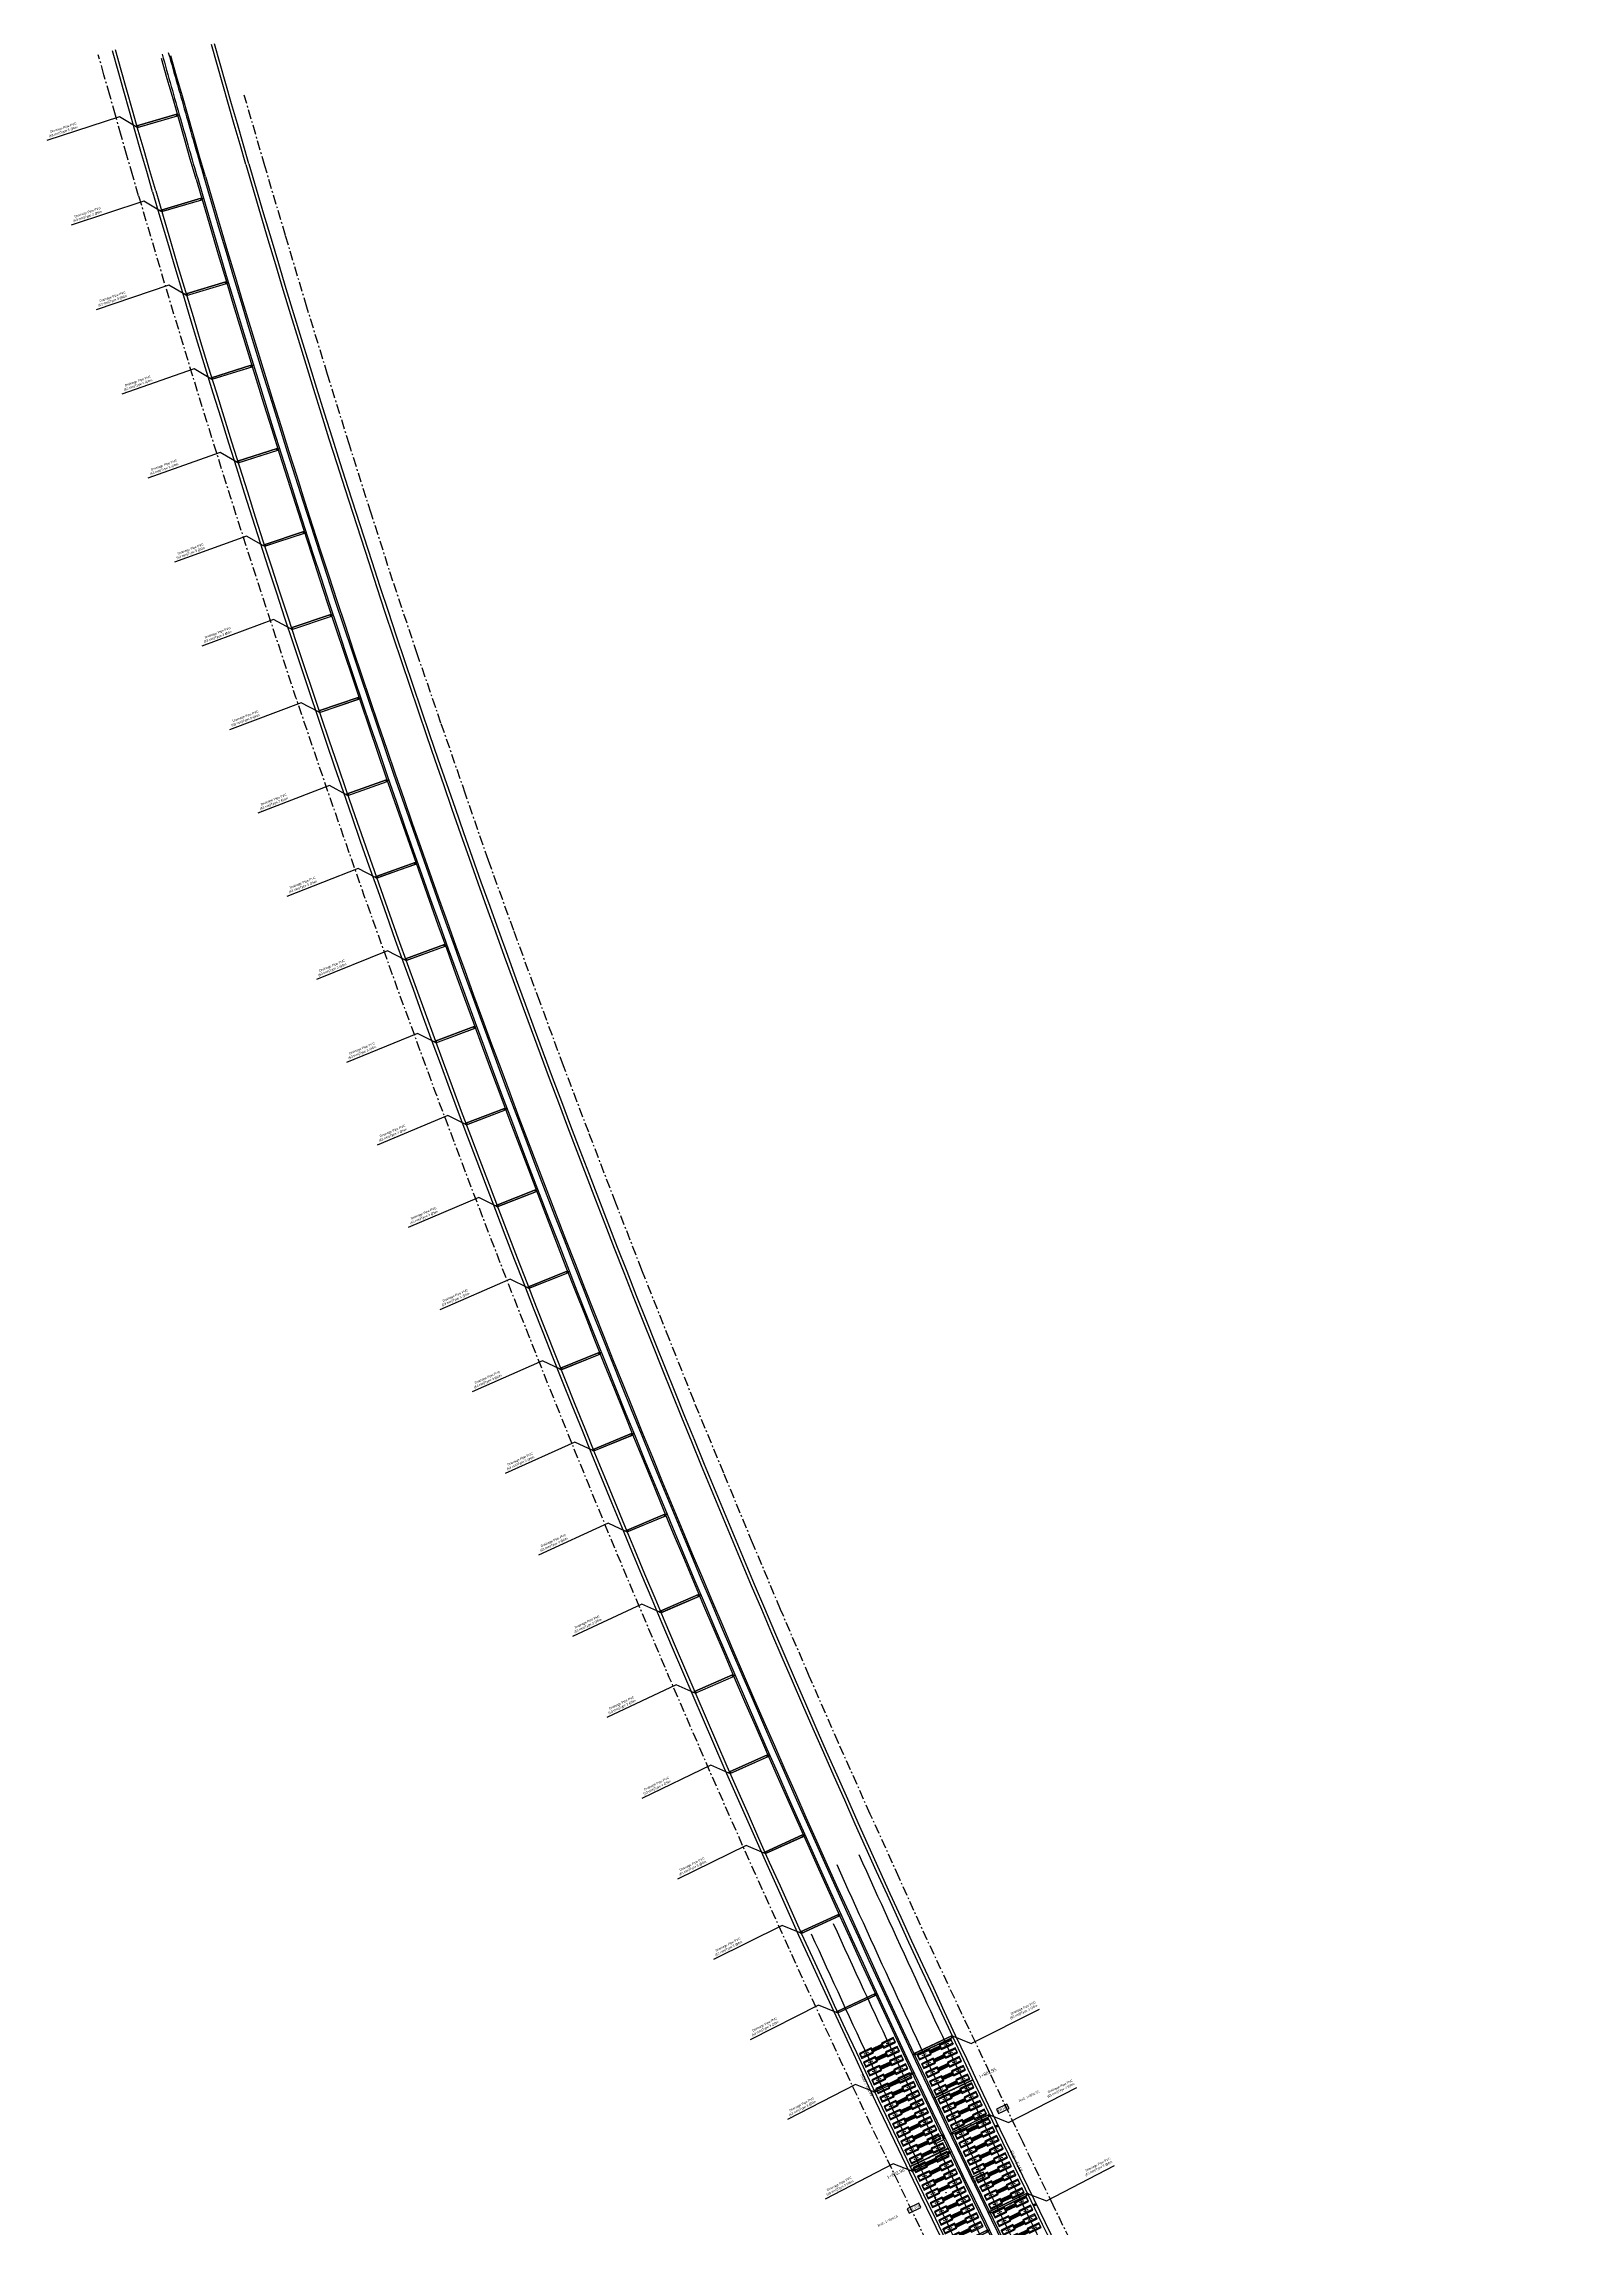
# Model space of a CAD drawing. Header units: metres. Extents: x 0 to 564365, y 0 to 3594889.
# Drawn here: x 563204.1 to 563299, y 3594754 to 3594889 of the extents above; entities that cross this region are included whole.
import ezdxf
from ezdxf.enums import TextEntityAlignment as Align

# ---------------------------------------------------------------- set-up
doc = ezdxf.new("R2010")
doc.units = ezdxf.units.M
doc.linetypes.add('ACAD_ISO10W100', pattern=[18, 12, -3, 0, -3])
doc.linetypes.add('DASHED2', pattern=[0.375, 0.25, -0.125])
for name, color, linetype in [('2d', 2, 'Continuous'), ('_flg-all slab', 7, 'Continuous'), ('_flg-Bar Divar', 11, 'ACAD_ISO10W100'), ('_flg-Por Konande-Devar', 230, 'Continuous'), ('_flg-por Konande-Vasat', 170, 'Continuous'), ('AG_JOOSH', 7, 'Continuous'), ('AG_Print', 7, 'Continuous'), ('AG_Slab', 7, 'Continuous'), ('C-ROAD-STAN-MAJR', 11, 'Continuous'), ('C-ROAD-TEXT', 11, 'Continuous'), ('E Pipe', 5, 'Continuous'), ('Km_Rail', 7, 'Continuous'), ('Km_Slab', 7, 'Continuous'), ('Number_Slab', 7, 'Continuous'), ('Rail', 1, 'Continuous'), ('Rail_Gap', 7, 'Continuous'), ('Travers', 7, 'Continuous')]:
    doc.layers.add(name, color=color, linetype=linetype)
doc.styles.add('ND', font='nashkh.shx', dxfattribs={"height": 3})
doc.styles.get("Standard").update_dxf_attribs({"font": 'romantic.ttf'})

# ---------------------------------------------------------------- blocks, each defined once
blk = doc.blocks.new('AG_slab')
at = {"layer": 'AG_Slab', "color": 1}
for p, q in [((1.3, 0.015), (-1.3, 0.015)), ((1.3, -0.015), (-1.3, -0.015))]:
    blk.add_line(p, q, dxfattribs=at)
at = {"layer": 'AG_Slab', "color": 5}
for p, q in [((-1.3, -0.015), (-1.3, 0.015)), ((1.3, 0.015), (1.3, -0.015))]:
    blk.add_line(p, q, dxfattribs=at)
at = {"layer": 'AG_Slab', "color": 2, "linetype": 'DASHED2'}
blk.add_line((1.3, 0), (-1.3, 0), dxfattribs=at)
at = {"layer": 'AG_Slab', "color": 7}
blk.add_circle((0, 0), 0.03, dxfattribs=at)
blk = doc.blocks.new('AG_Joosh')
at = {"layer": 'AG_JOOSH', "color": 2}
for p, q in [((-0.701, 0.005), (-0.801, 0.005)), ((0.701, 0.005), (0.801, 0.005)), ((-0.701, -0.005), (-0.801, -0.005)), ((0.701, -0.005), (0.801, -0.005))]:
    blk.add_line(p, q, dxfattribs=at)
at = {"layer": 'AG_JOOSH', "color": 7}
blk.add_circle((0, 0), 0.0155, dxfattribs=at)
blk = doc.blocks.new('AG_tttt', base_point=(-0.75, 0))
at = {"layer": 'Travers', "color": 3}
blk.add_lwpolyline([(-0.35, 0.17), (-1.15, 0.17), (-1.15, -0.17), (-0.35, -0.17), (-0.35, 0.17), (-0.38, 0.11), (-1.13, 0.11), (-1.15, 0.17), (-1.13, 0.11), (-1.13, -0.11), (-1.15, -0.17), (-1.13, -0.11), (-0.38, -0.11), (-0.35, -0.17), (-0.38, -0.11), (-0.38, 0.11), (-0.35, 0.17), (-0.35, 0.09), (0.35, 0.09), (0.35, 0.05), (-0.35, 0.05), (-0.35, 0), (0.35, 0), (0.35, -0.05), (-0.35, -0.05), (-0.35, -0.09), (0.35, -0.09), (0.35, -0.17), (1.15, -0.17), (1.15, 0.17), (0.35, 0.17), (0.35, -0.17), (0.38, -0.11), (0.38, 0.11), (0.35, 0.17), (0.38, 0.11), (1.13, 0.11), (1.15, 0.17), (1.13, 0.11), (1.13, -0.11), (1.15, -0.17), (1.13, -0.11), (0.38, -0.11)], dxfattribs=at)
for centre in [(-0.86, 0), (-0.65, 0), (0.65, 0), (0.86, 0)]:
    blk.add_circle(centre, 0.015, dxfattribs=at)
at = {"layer": 'Travers', "color": 7}
blk.add_circle((0, 0), 0.02, dxfattribs=at)
blk = doc.blocks.new('K')
at = {"color": 2}
for p, q in [((570011.57, 3594959.05), (570011.47, 3594959.15)), ((570011.57, 3594959.15), (570011.47, 3594959.05))]:
    blk.add_line(p, q, dxfattribs=at)
blk.add_lwpolyline([(570011.47, 3594959.15), (570011.57, 3594959.15), (570011.57, 3594959.05), (570011.47, 3594959.05)], close=True, dxfattribs=at)
blk.add_circle((570011.52, 3594959.1), 0.03, dxfattribs=at)
blk = doc.blocks.new('Drainage Pipe E')
at = {"color": 30, "true_color": 0xf26722}
for p, q in [((-0.87, 0.07), (0.85, 0.07)), ((-0.87, 0.07), (0.85, 0.07)), ((0.85, 0.07), (0.52, 0.12)), ((0.52, 0.12), (0.52, 0.07)), ((0.85, 0.07), (0.52, 0.12)), ((0.52, 0.12), (0.52, 0.07))]:
    blk.add_line(p, q, dxfattribs=at)
at = {"layer": '2d', "flags": 128}
blk.add_lwpolyline([(-1.35, 0), (-2.17, 0.89), (-6.92, 0.76)], dxfattribs=at)
at = {"layer": 'E Pipe', "color": 4}
for p, q in [((-1.3, 0.05), (1.29, 0.05)), ((-1.3, 0.05), (1.29, 0.05)), ((-1.31, -0.05), (1.3, -0.05)), ((-1.3, -0.06), (1.29, -0.05))]:
    blk.add_line(p, q, dxfattribs=at)
for centre in [(-1.29, 0), (-1.29, 0), (1.29, 0), (1.29, 0)]:
    blk.add_circle(centre, 0.0546, dxfattribs=at)
at = {"color": 30, "true_color": 0xf26722, "insert": (-0.16, 0.2), "char_height": 0.0993, "attachment_point": 1, "rotation": 0.0181}
blk.add_mtext_dynamic_manual_height_columns('2%', width=1.0082, gutter_width=1, heights=[0], dxfattribs=at)
at = {"layer": '2d', "insert": (-6.89, 0.17), "char_height": 0.141, "width": 2.1135, "attachment_point": 3, "rotation": 180.6503, "style": 'ND'}
blk.add_mtext('{\\f@Arial Unicode MS|b0|i0|c0|p34;Drainage Pipe PVC\\P(63 mm)Type 3 @6m}', dxfattribs=at)
blk = doc.blocks.new('_N-drainage pipe')
at = {"layer": '2d', "flags": 128}
blk.add_lwpolyline([(570000.68, 3594952.86), (569999.69, 3594952.17), (569999.2, 3594947.46)], dxfattribs=at)
at = {"layer": 'E Pipe', "color": 4}
for p, q in [((570000.74, 3594952.9), (570001.09, 3594955.47)), ((570000.74, 3594952.91), (570001.09, 3594955.46))]:
    blk.add_line(p, q, dxfattribs=at)
blk.add_lwpolyline([(570000.64, 3594952.92), (570000.98, 3594955.47)], close=True, dxfattribs=at)
for centre in [(570001.03, 3594955.47), (570001.03, 3594955.47), (570000.69, 3594952.92), (570000.69, 3594952.92)]:
    blk.add_circle(centre, 0.0544, dxfattribs=at)
at = {"layer": '2d', "insert": (569998.9, 3594949.57), "char_height": 0.1405, "width": 2.1055, "attachment_point": 3, "rotation": 84.2858, "style": 'ND'}
blk.add_mtext('{\\f@Arial Unicode MS|b0|i0|c0|p34;Drainage Pipe PVC\\P(63 mm)Type 3 @6m}', dxfattribs=at)

msp = doc.modelspace()

# ---------------------------------------------------------------- linework, layer by layer
at = {"layer": '_flg-all slab', "linetype": 'Continuous', "lineweight": -3}
for p, q in [((563214.802, 3594887.67), (563214.452, 3594888.908)), ((563208.87, 3594887.335), (563208.52, 3594888.581)), ((563209.221, 3594886.09), (563208.87, 3594887.335)), ((563211.723, 3594886.798), (563211.372, 3594888.041)), ((563212.3, 3594886.962), (563211.95, 3594888.203)), ((563215.153, 3594886.433), (563214.802, 3594887.67)), ((563209.575, 3594884.845), (563209.221, 3594886.09)), ((563212.076, 3594885.557), (563211.723, 3594886.798)), ((563212.653, 3594885.721), (563212.3, 3594886.962)), ((563215.506, 3594885.196), (563215.153, 3594886.433)), ((563209.93, 3594883.6), (563209.575, 3594884.845)), ((563212.43, 3594884.316), (563212.076, 3594885.557)), ((563213.007, 3594884.481), (563212.653, 3594885.721)), ((563215.861, 3594883.96), (563215.506, 3594885.196)), ((563210.287, 3594882.356), (563209.93, 3594883.6)), ((563212.786, 3594883.075), (563212.43, 3594884.316)), ((563213.363, 3594883.241), (563213.007, 3594884.481)), ((563213.72, 3594882.002), (563213.363, 3594883.241)), ((563216.218, 3594882.724), (563215.861, 3594883.96)), ((563210.646, 3594881.112), (563210.287, 3594882.356)), ((563213.144, 3594881.835), (563212.786, 3594883.075)), ((563214.08, 3594880.763), (563213.72, 3594882.002)), ((563216.576, 3594881.49), (563216.218, 3594882.724)), ((563211.007, 3594879.868), (563210.646, 3594881.112)), ((563213.504, 3594880.595), (563213.144, 3594881.835))]:
    msp.add_line(p, q, dxfattribs=at)
for centre, radius, start, end in [((563981.894, 3595104.333), 800.301, 196.234355, 211.022907), ((563981.892, 3595104.332), 799.699, 196.234337, 211.02289), ((563981.885, 3595104.329), 797.091, 196.234263, 211.022815), ((563981.901, 3595104.336), 802.909, 196.234429, 211.022981)]:
    msp.add_arc(centre, radius, start, end, dxfattribs=at)
at = {"layer": '_flg-Bar Divar', "lineweight": -3, "ltscale": 0.05}
for p, q in [((563207.811, 3594887.037), (563207.46, 3594888.284)), ((563208.163, 3594885.79), (563207.811, 3594887.037)), ((563208.517, 3594884.544), (563208.163, 3594885.79)), ((563217.745, 3594881.425, 1556.206), (563216.479, 3594885.785, 1556.206)), ((563208.873, 3594883.297), (563208.517, 3594884.544)), ((563209.23, 3594882.052), (563208.873, 3594883.297)), ((563209.59, 3594880.806), (563209.23, 3594882.052)), ((563209.951, 3594879.561), (563209.59, 3594880.806)), ((563219.025, 3594877.118, 1556.206), (563217.745, 3594881.425, 1556.206)), ((563220.35, 3594872.689, 1556.206), (563219.025, 3594877.118, 1556.206)), ((563221.63, 3594868.518, 1556.206), (563220.35, 3594872.689, 1556.206)), ((563222.974, 3594864.184, 1556.206), (563221.63, 3594868.518, 1556.206)), ((563224.318, 3594859.954, 1556.206), (563222.974, 3594864.184, 1556.206)), ((563225.666, 3594855.754, 1556.206), (563224.318, 3594859.954, 1556.206)), ((563227.171, 3594851.254, 1556.206), (563225.666, 3594855.754, 1556.206)), ((563228.636, 3594846.985, 1556.206), (563227.171, 3594851.254, 1556.206)), ((563230.152, 3594842.593, 1556.206), (563228.636, 3594846.985, 1556.206)), ((563231.567, 3594838.494, 1556.206), (563230.152, 3594842.593, 1556.206)), ((563233.13, 3594834.171, 1556.206), (563231.567, 3594838.494, 1556.206)), ((563234.739, 3594829.776, 1556.206), (563233.13, 3594834.171, 1556.206)), ((563236.211, 3594825.801, 1556.206), (563234.739, 3594829.776, 1556.206)), ((563237.763, 3594821.697, 1556.206), (563236.211, 3594825.801, 1556.206)), ((563239.442, 3594817.314, 1556.206), (563237.763, 3594821.697, 1556.206)), ((563241.054, 3594813.177, 1556.206), (563239.442, 3594817.314, 1556.206)), ((563242.751, 3594808.901, 1556.206), (563241.054, 3594813.177, 1556.206)), ((563244.272, 3594805.075, 1556.206), (563242.751, 3594808.901, 1556.206)), ((563246.111, 3594800.632, 1556.206), (563244.272, 3594805.075, 1556.206)), ((563247.895, 3594796.321, 1556.206), (563246.111, 3594800.632, 1556.206)), ((563249.622, 3594792.215, 1556.206), (563247.895, 3594796.321, 1556.206)), ((563251.391, 3594788.096, 1556.206), (563249.622, 3594792.215, 1556.206)), ((563253.198, 3594783.98, 1556.206), (563251.391, 3594788.096, 1556.206)), ((563255.161, 3594779.571, 1556.206), (563253.198, 3594783.98, 1556.206)), ((563256.948, 3594775.635, 1556.206), (563255.161, 3594779.571, 1556.206)), ((563258.685, 3594771.799, 1556.206), (563256.948, 3594775.635, 1556.206)), ((563260.804, 3594767.267, 1556.206), (563258.685, 3594771.799, 1556.206)), ((563262.555, 3594763.578, 1556.206), (563260.804, 3594767.267, 1556.206)), ((563264.584, 3594759.31, 1556.206), (563262.555, 3594763.578, 1556.206)), ((563266.469, 3594755.403, 1556.206), (563264.584, 3594759.31, 1556.206)), ((563268.376, 3594751.456, 1556.206), (563266.469, 3594755.403, 1556.206))]:
    msp.add_line(p, q, dxfattribs=at)
msp.add_arc((563981.904, 3595104.337), 804.012, 196.23446, 211.023012, dxfattribs=at)
at = {"layer": '_flg-Por Konande-Devar', "linetype": 'Continuous', "lineweight": -3}
for p, q in [((563214.995, 3594887.725), (563214.645, 3594888.962)), ((563208.677, 3594887.281), (563208.327, 3594888.527)), ((563209.029, 3594886.036), (563208.677, 3594887.281)), ((563215.346, 3594886.487), (563214.995, 3594887.725)), ((563209.383, 3594884.79), (563209.029, 3594886.036)), ((563215.699, 3594885.251), (563215.346, 3594886.487)), ((563209.738, 3594883.545), (563209.383, 3594884.79)), ((563216.053, 3594884.015), (563215.699, 3594885.251)), ((563210.095, 3594882.3), (563209.738, 3594883.545)), ((563216.41, 3594882.78), (563216.053, 3594884.015)), ((563210.454, 3594881.056), (563210.095, 3594882.3)), ((563216.768, 3594881.546), (563216.41, 3594882.78)), ((563210.815, 3594879.812), (563210.454, 3594881.056))]:
    msp.add_line(p, q, dxfattribs=at)
for centre, radius, start, end in [((563981.884, 3595104.328), 796.89, 196.234257, 211.022809), ((563981.902, 3595104.336), 803.11, 196.234435, 211.022987)]:
    msp.add_arc(centre, radius, start, end, dxfattribs=at)
at = {"layer": '_flg-por Konande-Vasat'}
for centre, radius, start, end in [((564133.058, 3595147.707), 957.465, 195.718684, 195.966966), ((564133.058, 3595147.707), 957.065, 195.718684, 195.966966), ((564006.277, 3595111.432), 825.597, 195.966966, 196.234346), ((564006.277, 3595111.432), 825.197, 195.966966, 196.234346), ((563981.893, 3595104.332), 800.2, 196.234346, 211.022898), ((563981.893, 3595104.332), 799.8, 196.234346, 211.022898)]:
    msp.add_arc(centre, radius, start, end, dxfattribs=at)
at = {"layer": 'Rail'}
for points in [[(563262.038, 3594760.744, -0.0056311), (563254.482, 3594777.044, -0.0056311)], [(563260.682, 3594760.097, -0.0056311), (563253.112, 3594776.428, -0.0056311)], [(563260.52, 3594756.51, -0.0056086), (563252.899, 3594772.779, -0.0056086)], [(563259.167, 3594755.857, -0.0056085), (563251.532, 3594772.157, -0.0056085)], [(563269.963, 3594744.61, -0.0056311), (563262.042, 3594760.735, -0.0056311)], [(563268.622, 3594743.933, -0.0056311), (563260.686, 3594760.088, -0.0056311)], [(563268.509, 3594740.406, -0.0056086), (563260.524, 3594756.501, -0.0056086)], [(563267.171, 3594739.724, -0.0056085), (563259.171, 3594755.848, -0.0056085)]]:
    msp.add_lwpolyline(points, format="xyb", dxfattribs=at)
at = {"layer": 'Rail_Gap', "color": 210}
for points in [[(563263.083, 3594761.072), (563263.741, 3594761.386), (563263.612, 3594761.656), (563262.954, 3594761.343)], [(563259.125, 3594759.183), (563259.757, 3594759.484), (563259.628, 3594759.755), (563258.996, 3594759.453)], [(563261.519, 3594756.82), (563262.266, 3594757.179), (563262.135, 3594757.45), (563261.389, 3594757.09)], [(563257.569, 3594754.915), (563258.29, 3594755.262), (563258.159, 3594755.532), (563257.439, 3594755.185)]]:
    msp.add_lwpolyline(points, close=True, dxfattribs=at)

# ---------------------------------------------------------------- block references
for p, rotation in [((-2953957.345, 2657802.144), 293.9283782257421), ((-2947393.864, 2633505.566), 294.3244605247414), ((-2940836.402, 2609873.086), 294.7104350873187), ((-2934119.89, 2586285.317), 295.0964096498951), ((-2927244.632, 2562743.329), 295.4823842124725), ((-2920210.94, 2539248.19), 295.8683587750499), ((-2913019.133, 2515800.966), 296.2543333376273), ((-2905669.538, 2492402.722), 296.6403079002037), ((-2898162.487, 2469054.519), 297.0262824627811), ((-2890498.323, 2445757.417), 297.4122570253585), ((-2882677.392, 2422512.473), 297.7982315879358), ((-2874700.049, 2399320.742), 298.1842061505113), ((-2866566.657, 2376183.276), 298.5701807130858), ((-2858277.584, 2353101.126), 298.9561552756613), ((-2849833.207, 2330075.338), 299.3421298382377), ((-2841233.909, 2307106.959), 299.7281044008161), ((-2832480.08, 2284197.029), 300.1140789633943), ((-2823572.118, 2261346.59), 300.5000535259718), ((-2814510.426, 2238556.677), 300.8860280885492), ((-2805295.416, 2215828.325), 301.2720026511265), ((-2795927.507, 2193162.565), 301.6579772137019), ((-2786407.122, 2170560.427), 302.0439517762765), ((-2776734.695, 2148022.935), 302.4299263388519), ((-2766910.664, 2125551.113), 302.8159009014303), ((-2756935.475, 2103145.98), 303.2018754640076), ((-2746809.581, 2080808.552), 303.5878500265831), ((-2736533.441, 2058539.845), 303.9738245891586)]:
    msp.add_blockref('_N-drainage pipe', p, dxfattribs=dict(rotation=rotation))
at = {"layer": 'AG_JOOSH'}
for p, rotation in [((563261.362, 3594760.416), 25.51558327836056), ((563259.846, 3594756.179), 25.7422066218905)]:
    msp.add_blockref('AG_Joosh', p, dxfattribs=dict(at, rotation=rotation))
at = {"layer": 'AG_Print'}
for p, rotation in [((563254.923, 3594764.801), 25.03489028074228), ((563255.177, 3594764.258), 25.07773594605922), ((563255.431, 3594763.714), 25.12058159255994), ((563258.5, 3594764.707), 25.14956860317301), ((563258.755, 3594764.164), 25.19258634147415), ((563259.011, 3594763.621), 25.23560409796027), ((563255.686, 3594763.171), 25.16342727034003), ((563255.941, 3594762.628), 25.20627291620066), ((563259.267, 3594763.079), 25.2786218323728), ((563259.523, 3594762.536), 25.32163959328863), ((563256.197, 3594762.086), 25.24911855388719), ((563256.453, 3594761.543), 25.29196423926679), ((563256.71, 3594761.001), 25.33480992042789), ((563259.78, 3594761.994), 25.36465732907826), ((563260.037, 3594761.452), 25.40767510726947), ((563260.295, 3594760.91), 25.45069281593395), ((563256.967, 3594760.458), 25.37765554928426), ((563257.224, 3594759.916), 25.42050121758141), ((563260.553, 3594760.368), 25.49371058835553), ((563260.816, 3594759.818), 25.53744532261683), ((563257.482, 3594759.375), 25.46334685661616), ((563257.74, 3594758.833), 25.50619253139835), ((563257.999, 3594758.291), 25.54903816558831), ((563261.075, 3594759.276), 25.58046306776863), ((563261.334, 3594758.735), 25.62348081700784), ((563261.594, 3594758.194), 25.66649858665745), ((563258.258, 3594757.75), 25.5918838623524), ((563258.517, 3594757.209), 25.63472952628302), ((563261.854, 3594757.654), 25.70951630852028), ((563262.114, 3594757.113), 25.75253408725942), ((563258.777, 3594756.668), 25.67757515679295), ((563259.037, 3594756.128), 25.72042083013851), ((563259.302, 3594755.578), 25.76398057055295), ((563262.375, 3594756.573), 25.79555182658281), ((563262.636, 3594756.033), 25.8385695670835), ((563262.898, 3594755.493), 25.88158733663331), ((563259.563, 3594755.038), 25.80682624182053), ((563259.824, 3594754.498), 25.84967189565793), ((563263.16, 3594754.953), 25.92460508369129), ((563263.423, 3594754.414), 25.96762283228596), ((563260.086, 3594753.958), 25.89251756455723), ((563260.348, 3594753.418), 25.93536322381802), ((563263.686, 3594753.874), 26.01064057062192), ((563263.949, 3594753.335), 26.05365834295883)]:
    msp.add_blockref('AG_tttt', p, dxfattribs=dict(at, rotation=rotation))
at = {"layer": 'AG_Slab'}
for p, rotation in [((563260.33, 3594762.587), 25.34314530166435), ((563258.805, 3594758.345), 25.57045851378553)]:
    msp.add_blockref('AG_slab', p, dxfattribs=dict(at, rotation=rotation))
at = {"layer": 'C-ROAD-STAN-MAJR', "color": 11, "linetype": 'Continuous', "lineweight": -3}
for p, xscale, yscale, zscale, rotation in [((563259.065, 3594765.27), 0.9962075155305834, 0.9962075155305834, 0.9962075155305834, 205.1460185520806), ((563261.375, 3594760.39), 0.9962075155305838, 0.9962075155305838, 0.9962075155305838, 205.5335401068994), ((563263.718, 3594755.523), 0.9962075155305836, 0.9962075155305836, 0.9962075155305836, 205.9210616617183)]:
    msp.add_blockref('Drainage Pipe E', p, dxfattribs=dict(at, xscale=xscale, yscale=yscale, zscale=zscale, rotation=rotation))
at = {"layer": 'C-ROAD-TEXT', "color": 11, "linetype": 'Continuous', "lineweight": -3}
for p, rotation in [((4052070.894, 4632480.524), 115.5744539974467), ((4044968.573, 4656069), 115.9623145617167)]:
    msp.add_blockref('K', p, dxfattribs=dict(at, rotation=rotation))

# ---------------------------------------------------------------- texts
at = {"layer": 'Km_Rail', "color": 1}
for rotation, p in [(25.51558, (563264.972, 3594762.139)), (25.7422, (563256.243, 3594754.442))]:
    msp.add_text('Rail: 1+800.55', height=0.15, rotation=rotation, dxfattribs=at).set_placement(p, align=Align.MIDDLE_CENTER)
at = {"layer": 'Km_Slab', "color": 11}
for s, rotation, p in [('1+802.95', 25.34315, (563262.409, 3594763.571)), ('1+802.96', 25.57045, (563256.731, 3594757.352))]:
    msp.add_text(s, height=0.2, rotation=rotation, dxfattribs=at).set_placement(p, align=Align.MIDDLE_CENTER)
at = {"layer": 'Number_Slab', "color": 230}
for s, rotation, p in [('Slab : W159', 295.16322, (563254.961, 3594762.834)), ('Slab : E158', 295.75207, (563264.184, 3594758.119))]:
    msp.add_text(s, height=0.2, rotation=rotation, dxfattribs=at).set_placement(p, align=Align.MIDDLE_CENTER)
at = {"layer": 'Rail_Gap', "color": 200}
for s, rotation, p in [('ER101', 25.51558, (563263.347, 3594761.364)), ('EL101', 25.51558, (563259.377, 3594759.469)), ('WR102', 25.74221, (563261.827, 3594757.135)), ('WL102', 25.7422, (563257.864, 3594755.224))]:
    msp.add_text(s, height=0.15, rotation=rotation, dxfattribs=at).set_placement(p, align=Align.MIDDLE_CENTER)

doc.saveas('drawing.dxf')
